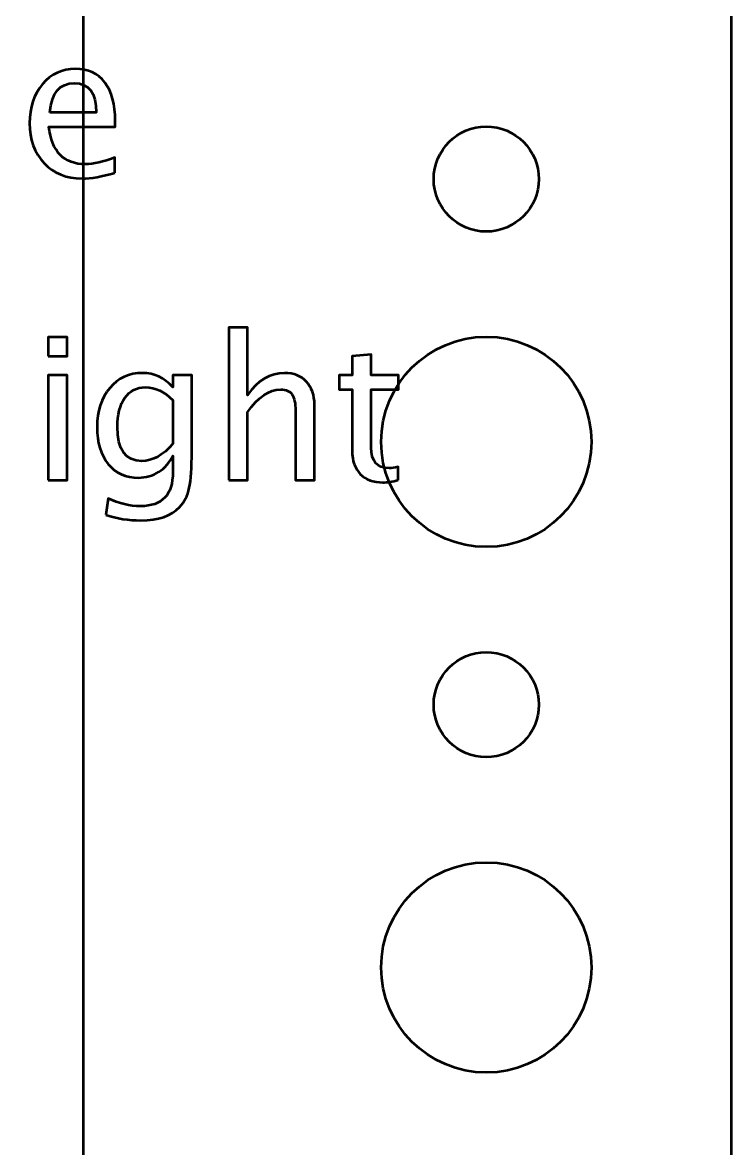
# Model space of a CAD drawing. Header units: centimetres. Extents: x -29.5 to 29.3, y -24.7 to 29.8.
# Drawn here: x -11.824 to -9.8, y -21.517 to -18.303 of the extents above; entities that cross this region are included whole.
import ezdxf

# ---------------------------------------------------------------- set-up
doc = ezdxf.new("R2010")
doc.units = ezdxf.units.CM
doc.header["$MEASUREMENT"] = 0
doc.layers.add('Layer 1', color=7, linetype='Continuous')

msp = doc.modelspace()

# ---------------------------------------------------------------- linework, layer by layer
at = {"layer": 'Layer 1', "color": 5, "lineweight": 53}
msp.add_lwpolyline([(-18.35001, -23.2), (-11.65001, -23.2), (-11.65001, -11.2), (-18.35001, -11.2), (-18.35001, -23.2)], close=True, dxfattribs=at)
at = {"layer": 'Layer 1', "lineweight": 53}
for centre, major_axis in [((-10.5, -18.75), (0, 0.15)), ((-10.49999, -19.50001), (0, 0.30001)), ((-10.5, -20.25), (0, 0.15)), ((-10.49999, -21.00001), (0, 0.30001))]:
    msp.add_ellipse(centre, major_axis=major_axis, ratio=1, dxfattribs=at)
msp.add_open_spline([(-20.2, -24.2), (-20.2, -24.2), (-20.2, -10.3), (-20.2, -10.3), (-20.2, -10.3), (-20.2, -10.02386), (-19.97614, -9.8), (-19.7, -9.8), (-19.7, -9.8), (-19.7, -9.8), (-10.3, -9.8), (-10.3, -9.8), (-10.3, -9.8), (-10.02386, -9.8), (-9.8, -10.02386), (-9.8, -10.3), (-9.8, -10.3), (-9.8, -10.3), (-9.8, -24.2), (-9.8, -24.2), (-9.8, -24.2), (-9.8, -24.47614), (-10.02386, -24.7), (-10.3, -24.7), (-10.3, -24.7), (-10.3, -24.7), (-19.7, -24.7), (-19.7, -24.7), (-19.7, -24.7), (-19.97614, -24.7), (-20.2, -24.47614), (-20.2, -24.2)], degree=3, knots=[0, 0, 0, 0, 0.1111111, 0.1111111, 0.1111111, 0.1111111, 0.2222222, 0.2222222, 0.2222222, 0.2222222, 0.3333333, 0.3333333, 0.3333333, 0.3333333, 0.4444444, 0.4444444, 0.4444444, 0.4444444, 0.5555556, 0.5555556, 0.5555556, 0.5555556, 0.6666667, 0.6666667, 0.6666667, 0.6666667, 0.7777778, 0.7777778, 0.7777778, 0.7777778, 1, 1, 1, 1], dxfattribs=at)
at = {"layer": 'Layer 1', "color": 5, "lineweight": 53}
for points, knots in [([(-11.56053, -18.73204), (-11.59693, -18.74296), (-11.62807, -18.74841), (-11.65404, -18.74841), (-11.65404, -18.74841), (-11.69834, -18.74841), (-11.73437, -18.73374), (-11.76213, -18.70448), (-11.76213, -18.70448), (-11.78988, -18.67522), (-11.8038, -18.63731), (-11.8038, -18.59065), (-11.8038, -18.59065), (-11.8038, -18.5454), (-11.79157, -18.50824), (-11.76702, -18.47918), (-11.76702, -18.47918), (-11.74246, -18.4502), (-11.71104, -18.43571), (-11.67276, -18.43571), (-11.67276, -18.43571), (-11.63654, -18.43571), (-11.6085, -18.4486), (-11.58875, -18.47438), (-11.58875, -18.47438), (-11.56899, -18.50015), (-11.55912, -18.53665), (-11.55912, -18.58397), (-11.55912, -18.58397), (-11.55912, -18.58397), (-11.5594, -18.60053), (-11.5594, -18.60053), (-11.5594, -18.60053), (-11.5594, -18.60053), (-11.74849, -18.60053), (-11.74849, -18.60053), (-11.74849, -18.60053), (-11.74058, -18.67203), (-11.70568, -18.70777), (-11.64388, -18.70777), (-11.64388, -18.70777), (-11.6212, -18.70777), (-11.59345, -18.70138), (-11.56053, -18.68858), (-11.56053, -18.68858), (-11.56053, -18.68858), (-11.56053, -18.73204), (-11.56053, -18.73204)], [0, 0, 0, 0, 0.0769231, 0.0769231, 0.0769231, 0.0769231, 0.1538462, 0.1538462, 0.1538462, 0.1538462, 0.2307692, 0.2307692, 0.2307692, 0.2307692, 0.3076923, 0.3076923, 0.3076923, 0.3076923, 0.3846154, 0.3846154, 0.3846154, 0.3846154, 0.4615385, 0.4615385, 0.4615385, 0.4615385, 0.5384615, 0.5384615, 0.5384615, 0.5384615, 0.6153846, 0.6153846, 0.6153846, 0.6153846, 0.6923077, 0.6923077, 0.6923077, 0.6923077, 0.7692308, 0.7692308, 0.7692308, 0.7692308, 0.8461538, 0.8461538, 0.8461538, 0.8461538, 1, 1, 1, 1]), ([(-11.74566, -18.55989), (-11.74566, -18.55989), (-11.61358, -18.55989), (-11.61358, -18.55989), (-11.61358, -18.55989), (-11.61358, -18.5042), (-11.63437, -18.47635), (-11.67586, -18.47635), (-11.67586, -18.47635), (-11.71763, -18.47635), (-11.74087, -18.5042), (-11.74566, -18.55989)], [0, 0, 0, 0, 0.25, 0.25, 0.25, 0.25, 0.5, 0.5, 0.5, 0.5, 1, 1, 1, 1]), ([(-11.23534, -19.60899), (-11.23534, -19.60899), (-11.23534, -19.17381), (-11.23534, -19.17381), (-11.23534, -19.17381), (-11.23534, -19.17381), (-11.18116, -19.17381), (-11.18116, -19.17381), (-11.18116, -19.17381), (-11.18116, -19.17381), (-11.18116, -19.36637), (-11.18116, -19.36637), (-11.18116, -19.36637), (-11.15247, -19.32451), (-11.11728, -19.30363), (-11.0757, -19.30363), (-11.0757, -19.30363), (-11.04955, -19.30363), (-11.02876, -19.31181), (-11.01342, -19.32828), (-11.01342, -19.32828), (-10.99809, -19.34464), (-10.99038, -19.36675), (-10.99038, -19.39441), (-10.99038, -19.39441), (-10.99038, -19.39441), (-10.99038, -19.60899), (-10.99038, -19.60899), (-10.99038, -19.60899), (-10.99038, -19.60899), (-11.04456, -19.60899), (-11.04456, -19.60899), (-11.04456, -19.60899), (-11.04456, -19.60899), (-11.04456, -19.41209), (-11.04456, -19.41209), (-11.04456, -19.41209), (-11.04456, -19.38989), (-11.04786, -19.37409), (-11.05435, -19.36468), (-11.05435, -19.36468), (-11.06093, -19.35518), (-11.07175, -19.35048), (-11.0869, -19.35048), (-11.0869, -19.35048), (-11.1202, -19.35048), (-11.15162, -19.37221), (-11.18116, -19.41567), (-11.18116, -19.41567), (-11.18116, -19.41567), (-11.18116, -19.60899), (-11.18116, -19.60899), (-11.18116, -19.60899), (-11.18116, -19.60899), (-11.23534, -19.60899), (-11.23534, -19.60899)], [0, 0, 0, 0, 0.0666667, 0.0666667, 0.0666667, 0.0666667, 0.1333333, 0.1333333, 0.1333333, 0.1333333, 0.2, 0.2, 0.2, 0.2, 0.2666667, 0.2666667, 0.2666667, 0.2666667, 0.3333333, 0.3333333, 0.3333333, 0.3333333, 0.4, 0.4, 0.4, 0.4, 0.4666667, 0.4666667, 0.4666667, 0.4666667, 0.5333333, 0.5333333, 0.5333333, 0.5333333, 0.6, 0.6, 0.6, 0.6, 0.6666667, 0.6666667, 0.6666667, 0.6666667, 0.7333333, 0.7333333, 0.7333333, 0.7333333, 0.8, 0.8, 0.8, 0.8, 0.8666667, 0.8666667, 0.8666667, 0.8666667, 1, 1, 1, 1]), ([(-11.75039, -19.25509), (-11.75039, -19.25509), (-11.75039, -19.2009), (-11.75039, -19.2009), (-11.75039, -19.2009), (-11.75039, -19.2009), (-11.69621, -19.2009), (-11.69621, -19.2009), (-11.69621, -19.2009), (-11.69621, -19.2009), (-11.69621, -19.25509), (-11.69621, -19.25509), (-11.69621, -19.25509), (-11.69621, -19.25509), (-11.75039, -19.25509), (-11.75039, -19.25509)], [0, 0, 0, 0, 0.2, 0.2, 0.2, 0.2, 0.4, 0.4, 0.4, 0.4, 0.6, 0.6, 0.6, 0.6, 1, 1, 1, 1]), ([(-10.75124, -19.6089), (-10.76799, -19.61351), (-10.78257, -19.61576), (-10.79489, -19.61576), (-10.79489, -19.61576), (-10.82255, -19.61576), (-10.84409, -19.60786), (-10.85952, -19.59206), (-10.85952, -19.59206), (-10.87504, -19.57625), (-10.88276, -19.55433), (-10.88276, -19.52621), (-10.88276, -19.52621), (-10.88276, -19.52621), (-10.88276, -19.35048), (-10.88276, -19.35048), (-10.88276, -19.35048), (-10.88276, -19.35048), (-10.9202, -19.35048), (-10.9202, -19.35048), (-10.9202, -19.35048), (-10.9202, -19.35048), (-10.9202, -19.30984), (-10.9202, -19.30984), (-10.9202, -19.30984), (-10.9202, -19.30984), (-10.88276, -19.30984), (-10.88276, -19.30984), (-10.88276, -19.30984), (-10.88276, -19.30984), (-10.88276, -19.25574), (-10.88276, -19.25574), (-10.88276, -19.25574), (-10.88276, -19.25574), (-10.82857, -19.25057), (-10.82857, -19.25057), (-10.82857, -19.25057), (-10.82857, -19.25057), (-10.82857, -19.30984), (-10.82857, -19.30984), (-10.82857, -19.30984), (-10.82857, -19.30984), (-10.75011, -19.30984), (-10.75011, -19.30984), (-10.75011, -19.30984), (-10.75011, -19.30984), (-10.75011, -19.35048), (-10.75011, -19.35048), (-10.75011, -19.35048), (-10.75011, -19.35048), (-10.82857, -19.35048), (-10.82857, -19.35048), (-10.82857, -19.35048), (-10.82857, -19.35048), (-10.82857, -19.51642), (-10.82857, -19.51642), (-10.82857, -19.51642), (-10.82857, -19.55556), (-10.81154, -19.57512), (-10.77758, -19.57512), (-10.77758, -19.57512), (-10.77034, -19.57512), (-10.76159, -19.5739), (-10.75124, -19.57155), (-10.75124, -19.57155), (-10.75124, -19.57155), (-10.75124, -19.6089), (-10.75124, -19.6089)], [0, 0, 0, 0, 0.0555556, 0.0555556, 0.0555556, 0.0555556, 0.1111111, 0.1111111, 0.1111111, 0.1111111, 0.1666667, 0.1666667, 0.1666667, 0.1666667, 0.2222222, 0.2222222, 0.2222222, 0.2222222, 0.2777778, 0.2777778, 0.2777778, 0.2777778, 0.3333333, 0.3333333, 0.3333333, 0.3333333, 0.3888889, 0.3888889, 0.3888889, 0.3888889, 0.4444444, 0.4444444, 0.4444444, 0.4444444, 0.5, 0.5, 0.5, 0.5, 0.5555556, 0.5555556, 0.5555556, 0.5555556, 0.6111111, 0.6111111, 0.6111111, 0.6111111, 0.6666667, 0.6666667, 0.6666667, 0.6666667, 0.7222222, 0.7222222, 0.7222222, 0.7222222, 0.7777778, 0.7777778, 0.7777778, 0.7777778, 0.8333333, 0.8333333, 0.8333333, 0.8333333, 0.8888889, 0.8888889, 0.8888889, 0.8888889, 1, 1, 1, 1]), ([(-11.75039, -19.60899), (-11.75039, -19.60899), (-11.75039, -19.30984), (-11.75039, -19.30984), (-11.75039, -19.30984), (-11.75039, -19.30984), (-11.69621, -19.30984), (-11.69621, -19.30984), (-11.69621, -19.30984), (-11.69621, -19.30984), (-11.69621, -19.60899), (-11.69621, -19.60899), (-11.69621, -19.60899), (-11.69621, -19.60899), (-11.75039, -19.60899), (-11.75039, -19.60899)], [0, 0, 0, 0, 0.2, 0.2, 0.2, 0.2, 0.4, 0.4, 0.4, 0.4, 0.6, 0.6, 0.6, 0.6, 1, 1, 1, 1]), ([(-11.58614, -19.70833), (-11.58614, -19.70833), (-11.57975, -19.66148), (-11.57975, -19.66148), (-11.57975, -19.66148), (-11.54833, -19.67616), (-11.51719, -19.6835), (-11.48643, -19.6835), (-11.48643, -19.6835), (-11.42537, -19.6835), (-11.3948, -19.65113), (-11.3948, -19.58651), (-11.3948, -19.58651), (-11.3948, -19.58651), (-11.3948, -19.53947), (-11.3948, -19.53947), (-11.3948, -19.53947), (-11.40421, -19.55932), (-11.41757, -19.57465), (-11.43497, -19.58566), (-11.43497, -19.58566), (-11.45237, -19.59667), (-11.47175, -19.60222), (-11.49311, -19.60222), (-11.49311, -19.60222), (-11.52932, -19.60222), (-11.55802, -19.58923), (-11.57918, -19.56327), (-11.57918, -19.56327), (-11.60035, -19.53731), (-11.61098, -19.50212), (-11.61098, -19.45772), (-11.61098, -19.45772), (-11.61098, -19.41228), (-11.59894, -19.37522), (-11.57486, -19.34653), (-11.57486, -19.34653), (-11.55068, -19.31793), (-11.51954, -19.30363), (-11.48125, -19.30363), (-11.48125, -19.30363), (-11.44776, -19.30363), (-11.41888, -19.31717), (-11.3948, -19.34436), (-11.3948, -19.34436), (-11.3948, -19.34436), (-11.3948, -19.30984), (-11.3948, -19.30984), (-11.3948, -19.30984), (-11.3948, -19.30984), (-11.34061, -19.30984), (-11.34061, -19.30984), (-11.34061, -19.30984), (-11.34061, -19.30984), (-11.34061, -19.52733), (-11.34061, -19.52733), (-11.34061, -19.52733), (-11.34061, -19.57409), (-11.34306, -19.60871), (-11.34795, -19.63119), (-11.34795, -19.63119), (-11.35275, -19.65367), (-11.36197, -19.67211), (-11.37533, -19.68641), (-11.37533, -19.68641), (-11.39903, -19.71153), (-11.4361, -19.72414), (-11.48643, -19.72414), (-11.48643, -19.72414), (-11.52095, -19.72414), (-11.55416, -19.71887), (-11.58614, -19.70833)], [0, 0, 0, 0, 0.0526316, 0.0526316, 0.0526316, 0.0526316, 0.1052632, 0.1052632, 0.1052632, 0.1052632, 0.1578947, 0.1578947, 0.1578947, 0.1578947, 0.2105263, 0.2105263, 0.2105263, 0.2105263, 0.2631579, 0.2631579, 0.2631579, 0.2631579, 0.3157895, 0.3157895, 0.3157895, 0.3157895, 0.3684211, 0.3684211, 0.3684211, 0.3684211, 0.4210526, 0.4210526, 0.4210526, 0.4210526, 0.4736842, 0.4736842, 0.4736842, 0.4736842, 0.5263158, 0.5263158, 0.5263158, 0.5263158, 0.5789474, 0.5789474, 0.5789474, 0.5789474, 0.6315789, 0.6315789, 0.6315789, 0.6315789, 0.6842105, 0.6842105, 0.6842105, 0.6842105, 0.7368421, 0.7368421, 0.7368421, 0.7368421, 0.7894737, 0.7894737, 0.7894737, 0.7894737, 0.8421053, 0.8421053, 0.8421053, 0.8421053, 0.8947368, 0.8947368, 0.8947368, 0.8947368, 1, 1, 1, 1]), ([(-11.3948, -19.50551), (-11.3948, -19.50551), (-11.3948, -19.38143), (-11.3948, -19.38143), (-11.3948, -19.38143), (-11.41869, -19.35669), (-11.44475, -19.34427), (-11.47288, -19.34427), (-11.47288, -19.34427), (-11.4979, -19.34427), (-11.51747, -19.35424), (-11.53158, -19.37428), (-11.53158, -19.37428), (-11.54579, -19.39422), (-11.55284, -19.42197), (-11.55284, -19.45734), (-11.55284, -19.45734), (-11.55284, -19.52235), (-11.52979, -19.5548), (-11.4836, -19.5548), (-11.4836, -19.5548), (-11.45218, -19.5548), (-11.42255, -19.53834), (-11.3948, -19.50551)], [0, 0, 0, 0, 0.1428571, 0.1428571, 0.1428571, 0.1428571, 0.2857143, 0.2857143, 0.2857143, 0.2857143, 0.4285714, 0.4285714, 0.4285714, 0.4285714, 0.5714286, 0.5714286, 0.5714286, 0.5714286, 0.7142857, 0.7142857, 0.7142857, 0.7142857, 1, 1, 1, 1])]:
    msp.add_open_spline(points, degree=3, knots=knots, dxfattribs=at)

doc.saveas('drawing.dxf')
